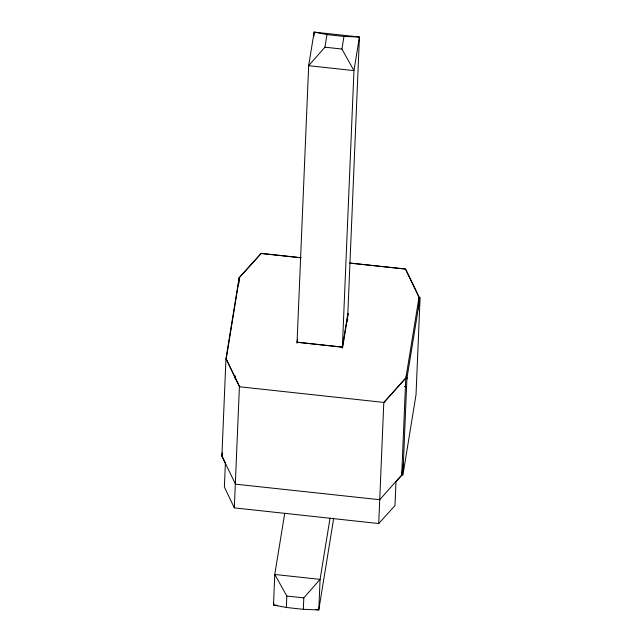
<?xml version="1.0" encoding="UTF-8"?>
<svg xmlns="http://www.w3.org/2000/svg" width="642" height="642" viewBox="0 0 642 642"><rect width="100%" height="100%" fill="white"/><g stroke="black" fill="none" stroke-linecap="round" stroke-linejoin="round"><path stroke-width="0.96" d="M378.724 523.543L383.804 402.422L405.768 378.106L401.691 475.385L395.986 481.709L394.982 505.551L378.724 523.543L234.322 507.87L224.387 487.029L225.39 463.187L221.899 455.868L225.976 358.589L239.137 277.761L261.109 253.438L300.938 257.763M238.888 283.716L239.137 277.761M234.322 507.87L239.402 386.749L225.976 358.589M297.029 343.253L308.658 65.693L314.131 32.1L359.432 37.019L347.715 316.578M333.663 518.134A74.183 4.414 -83.8 0 1 332.299 526.97L318.793 609.9L303.329 609.322L286.34 607.476L286.822 596.033L274.768 574.462L284.735 513.255M313.962 36.104L314.131 32.1L326.979 34.596L343.968 36.442L359.432 37.019L353.967 70.604L342.33 348.165M303.329 609.322L303.81 597.879L320.077 579.381L330.036 518.174M347.507 321.594L347.635 318.56M418.432 309.187L418.929 297.278L405.511 269.11L349.738 263.06L405.543 268.974L419.082 296.829L405.904 377.905L384.012 402.502M222.421 453.276L221.939 456.221L235.518 484.164L379.727 499.717L401.619 475.12L403.545 463.251M234.651 377.681L234.964 375.722M221.899 455.868L222.381 452.907M234.579 377.994L234.9 376.027M343.968 36.442L341.913 49.041L353.967 70.604L308.658 65.693L324.924 47.195L326.979 34.596M297.551 339.305L297.069 342.266L342.371 347.186L347.844 313.593M297.599 340.228L297.278 342.194L342.692 347.121L348.141 313.697M273.813 603.007L273.492 604.981L286.34 607.476M301.018 257.731L261.198 253.446L239.418 277.521L226.233 358.998L239.811 386.949M324.924 47.195L341.913 49.041M404.42 386.476L406.41 386.693M239.402 386.749L383.804 402.422M286.822 596.033L303.81 597.879M277.432 605.414L273.492 604.981L274.768 574.462L320.077 579.381L318.793 609.9L315.84 609.579M406.057 376.076L407.365 378.772M406.94 378.226L402.863 475.505L416.024 394.678L420.101 297.398L406.94 378.226"/></g></svg>
